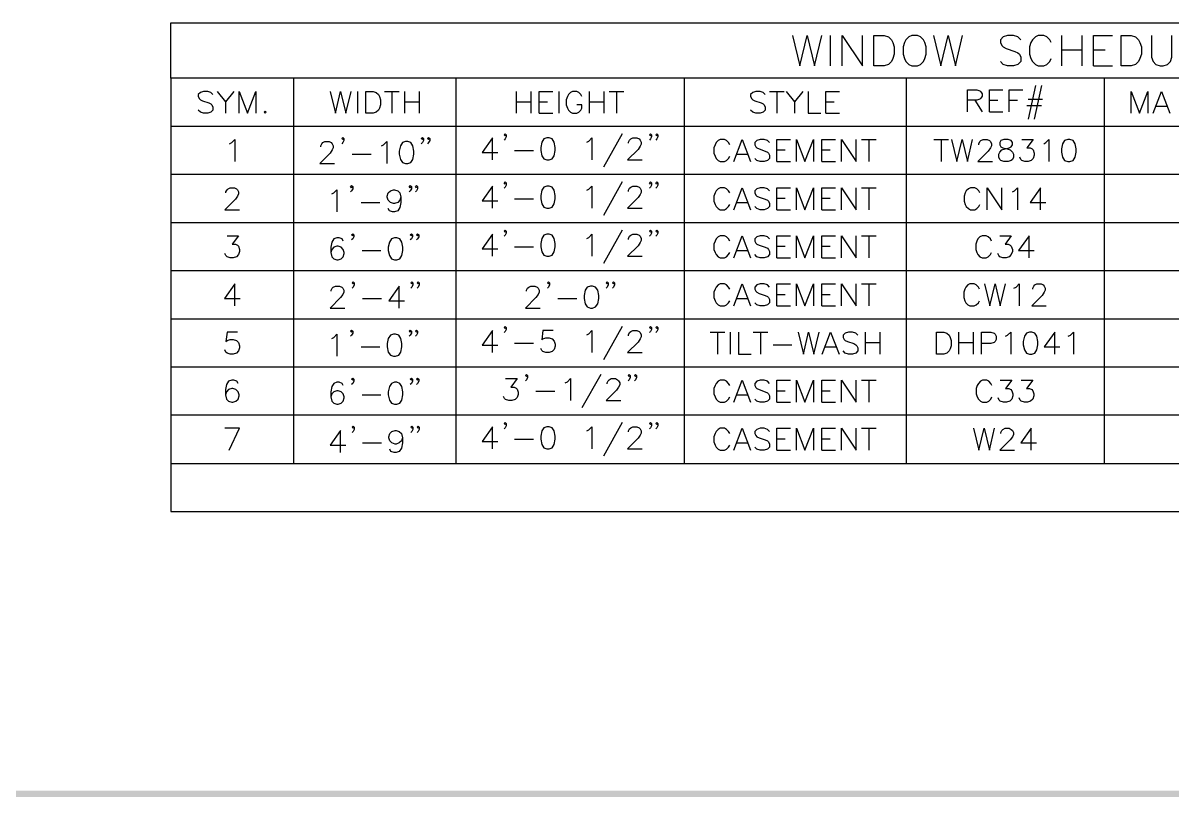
# Paper-space layout 'D-size Plot' of a CAD drawing. Extents: x 0 to 34.1, y 0 to 23.
# Drawn here: x 15.24 to 24.65, y -0.03 to 6.31 of the extents above; entities that cross this region are included whole.
import ezdxf
from ezdxf.xclip import XClip

# ---------------------------------------------------------------- set-up
doc = ezdxf.new("R2010")
doc.units = 0
doc.header["$XCLIPFRAME"] = 0
doc.layers.add('Text', color=7, linetype='Continuous')

# ---------------------------------------------------------------- blocks, each defined once
blk = doc.blocks.new('Viewport3')
at = {"linetype": 'Continuous', "lineweight": 25, "true_color": 0x000000}
blk.add_hatch(color=18, dxfattribs=at).paths.add_polyline_path([(-0.0005, 0.0251), (31.8516, 0.0251), (31.8516, -0.0257), (-0.0005, -0.0257)])
at = {"color": 18, "linetype": 'Continuous', "lineweight": 25, "true_color": 0x000000}
for p, q in [((21.8556, 6.2126), (21.8556, 5.9626)), ((23.749, 6.2126), (23.749, 5.9626)), ((23.9156, 6.2126), (23.9156, 5.9626)), ((23.749, 6.0935), (23.9156, 6.0935)), ((24.0106, 6.0935), (24.1056, 6.0935)), ((24.0106, 5.9626), (24.1656, 5.9626)), ((16.9697, 5.7543), (16.9014, 5.6685)), ((17.9822, 5.7543), (17.9822, 5.5743)), ((18.2047, 5.7543), (18.3247, 5.7543)), ((18.2647, 5.7543), (18.2647, 5.5743)), ((18.3681, 5.7543), (18.3681, 5.5743)), ((18.4881, 5.7543), (18.4881, 5.5743)), ((19.2814, 5.7543), (19.2814, 5.5743)), ((19.4014, 5.7543), (19.4014, 5.5743)), ((19.6331, 5.7543), (19.6331, 5.5743)), ((19.8814, 5.7543), (19.8814, 5.5743)), ((20.0014, 5.7543), (20.0014, 5.5743)), ((20.0447, 5.7543), (20.1647, 5.7543)), ((20.1047, 5.7543), (20.1047, 5.5743)), ((21.3573, 5.7543), (21.4773, 5.7543)), ((21.4173, 5.7543), (21.4173, 5.5743)), ((21.6314, 5.7543), (21.5623, 5.6685)), ((23.5348, 5.801), (23.4748, 5.5268)), ((23.5865, 5.801), (23.5265, 5.5268)), ((18.3681, 5.6685), (18.4881, 5.6685)), ((19.2814, 5.6685), (19.4014, 5.6685)), ((19.4706, 5.6685), (19.5389, 5.6685)), ((19.8814, 5.6685), (20.0014, 5.6685)), ((21.8198, 5.6685), (21.8881, 5.6685)), ((23.0381, 5.681), (23.0981, 5.5868)), ((23.1581, 5.681), (23.2265, 5.681)), ((23.3206, 5.681), (23.389, 5.681)), ((23.4748, 5.6893), (23.5948, 5.6893)), ((19.4706, 5.5743), (19.5814, 5.5743)), ((21.8198, 5.5743), (21.9314, 5.5743)), ((23.1581, 5.5868), (23.269, 5.5868)), ((23.4665, 5.6385), (23.5865, 5.6385)), ((24.5256, 5.6343), (24.6115, 5.6343)), ((20.1514, 5.4068), (19.9972, 5.1326)), ((21.4173, 5.2743), (21.4856, 5.2743)), ((21.7856, 5.2743), (21.8539, 5.2743)), ((22.1114, 5.3593), (22.2314, 5.3593)), ((22.1714, 5.3593), (22.1714, 5.1793)), ((22.7039, 5.3593), (22.8239, 5.3593)), ((22.7639, 5.3593), (22.7639, 5.1793)), ((17.9389, 5.2393), (18.0939, 5.2393)), ((19.2689, 5.2693), (19.4231, 5.2693)), ((21.0914, 5.2393), (21.1773, 5.2393)), ((21.4173, 5.1793), (21.5281, 5.1793)), ((21.7856, 5.1793), (21.8973, 5.1793)), ((20.1514, 5.0126), (19.9972, 4.7385)), ((22.1114, 4.9651), (22.2314, 4.9651)), ((22.1714, 4.9651), (22.1714, 4.7851)), ((18.0122, 4.8451), (18.1664, 4.8451)), ((19.2689, 4.8751), (19.4231, 4.8751)), ((21.0914, 4.8451), (21.1773, 4.8451)), ((21.4173, 4.8793), (21.4856, 4.8793)), ((21.7856, 4.8793), (21.8539, 4.8793)), ((21.4173, 4.7851), (21.5281, 4.7851)), ((21.7856, 4.7851), (21.8973, 4.7851)), ((20.1514, 4.6185), (19.9972, 4.3443)), ((22.1114, 4.571), (22.2314, 4.571)), ((22.1714, 4.571), (22.1714, 4.391)), ((18.0206, 4.451), (18.1747, 4.451)), ((19.2689, 4.481), (19.4231, 4.481)), ((21.0914, 4.451), (21.1773, 4.451)), ((21.4173, 4.4851), (21.4856, 4.4851)), ((21.7856, 4.4851), (21.8539, 4.4851)), ((21.4173, 4.391), (21.5281, 4.391)), ((21.7856, 4.391), (21.8973, 4.391)), ((22.1114, 4.1768), (22.2314, 4.1768)), ((22.1714, 4.1768), (22.1714, 3.9968)), ((18.0247, 4.0568), (18.1789, 4.0568)), ((19.6247, 4.0568), (19.7789, 4.0568)), ((21.0914, 4.0568), (21.1773, 4.0568)), ((21.4173, 4.091), (21.4856, 4.091)), ((21.7856, 4.091), (21.8539, 4.091)), ((21.4173, 3.9968), (21.5281, 3.9968)), ((21.7856, 3.9968), (21.8973, 3.9968)), ((20.1514, 3.8293), (19.9972, 3.5551)), ((20.8723, 3.7826), (20.9923, 3.7826)), ((20.9323, 3.7826), (20.9323, 3.6026)), ((21.0356, 3.7826), (21.0356, 3.6026)), ((21.2239, 3.7826), (21.3439, 3.7826)), ((21.2839, 3.7826), (21.2839, 3.6026)), ((22.1414, 3.7826), (22.1414, 3.6026)), ((22.2614, 3.7826), (22.2614, 3.6026)), ((22.9048, 3.7826), (22.9048, 3.6026)), ((23.0248, 3.7826), (23.0248, 3.6026)), ((19.2689, 3.6926), (19.4231, 3.6926)), ((21.3873, 3.6793), (21.5414, 3.6793)), ((22.1414, 3.6968), (22.2614, 3.6968)), ((22.9048, 3.6968), (23.0248, 3.6968)), ((18.0122, 3.6626), (18.1664, 3.6626)), ((21.8156, 3.6626), (21.9014, 3.6626)), ((19.9756, 3.4351), (19.8214, 3.161)), ((22.1114, 3.3885), (22.2314, 3.3885)), ((22.1714, 3.3885), (22.1714, 3.2085)), ((19.4447, 3.2985), (19.5989, 3.2985)), ((21.4173, 3.3026), (21.4856, 3.3026)), ((21.7856, 3.3026), (21.8539, 3.3026)), ((18.0206, 3.2685), (18.1747, 3.2685)), ((21.0914, 3.2685), (21.1773, 3.2685)), ((21.4173, 3.2085), (21.5281, 3.2085)), ((21.7856, 3.2085), (21.8973, 3.2085)), ((20.1514, 3.041), (19.9972, 2.7668)), ((22.1114, 2.9943), (22.2314, 2.9943)), ((22.1714, 2.9943), (22.1714, 2.8143)), ((18.0247, 2.8743), (18.1789, 2.8743)), ((19.2689, 2.9043), (19.4231, 2.9043)), ((21.0914, 2.8743), (21.1773, 2.8743)), ((21.4173, 2.9085), (21.4856, 2.9085)), ((21.7856, 2.9085), (21.8539, 2.9085)), ((21.4173, 2.8143), (21.5281, 2.8143)), ((21.7856, 2.8143), (21.8973, 2.8143)), ((16.4547, 2.7068), (17.4589, 2.7068)), ((16.4547, 2.7068), (16.4547, 2.3126)), ((17.4589, 2.7068), (18.7881, 2.7068)), ((18.7881, 2.7068), (20.6581, 2.7068)), ((20.6581, 2.7068), (22.4756, 2.7068)), ((22.4756, 2.7068), (24.0973, 2.7068)), ((24.0973, 2.7068), (26.5582, 2.7068)), ((16.4547, 2.3126), (17.4589, 2.3126)), ((17.4589, 2.3126), (18.7881, 2.3126)), ((18.7881, 2.3126), (20.6581, 2.3126)), ((20.6581, 2.3126), (22.4756, 2.3126)), ((22.4756, 2.3126), (24.0973, 2.3126)), ((24.0973, 2.3126), (26.5582, 2.3126))]:
    blk.add_line(p, q, dxfattribs=at)
for points in [[(16.4547, 5.861), (16.4547, 6.3143), (17.4589, 6.3143), (18.7881, 6.3143), (20.6581, 6.3143), (22.4756, 6.3143), (24.0973, 6.3143), (26.5582, 6.3143), (27.5382, 6.3143), (28.8682, 6.3143), (30.1974, 6.3143), (30.1974, 5.861)], [(21.5464, 6.2126), (21.6056, 5.9626), (21.6656, 6.2126), (21.7248, 5.9626), (21.7848, 6.2126)], [(21.9514, 5.9626), (21.9514, 6.2126), (22.1181, 5.9626), (22.1181, 6.2126)], [(22.2131, 5.9626), (22.2131, 6.2126), (22.2964, 6.2126), (22.3323, 6.201), (22.3556, 6.1768), (22.3681, 6.1535), (22.3798, 6.1176), (22.3798, 6.0576), (22.3681, 6.0226), (22.3556, 5.9985), (22.3323, 5.9743), (22.2964, 5.9626), (22.2131, 5.9626)], [(22.5223, 6.2126), (22.4989, 6.201), (22.4748, 6.1768), (22.4631, 6.1535), (22.4514, 6.1176), (22.4514, 6.0576), (22.4631, 6.0226), (22.4748, 5.9985), (22.4989, 5.9743), (22.5223, 5.9626), (22.5706, 5.9626), (22.5939, 5.9743), (22.6181, 5.9985), (22.6298, 6.0226), (22.6414, 6.0576), (22.6414, 6.1176), (22.6298, 6.1535), (22.6181, 6.1768), (22.5939, 6.201), (22.5706, 6.2126), (22.5223, 6.2126)], [(22.7014, 6.2126), (22.7606, 5.9626), (22.8206, 6.2126), (22.8798, 5.9626), (22.939, 6.2126)], [(23.4156, 6.1768), (23.3915, 6.201), (23.3556, 6.2126), (23.3081, 6.2126), (23.2723, 6.201), (23.249, 6.1768), (23.249, 6.1535), (23.2606, 6.1293), (23.2723, 6.1176), (23.2965, 6.106), (23.3681, 6.0818), (23.3915, 6.0701), (23.404, 6.0576), (23.4156, 6.0343), (23.4156, 5.9985), (23.3915, 5.9743), (23.3556, 5.9626), (23.3081, 5.9626), (23.2723, 5.9743), (23.249, 5.9985)], [(23.6656, 6.1535), (23.654, 6.1768), (23.6298, 6.201), (23.6056, 6.2126), (23.5581, 6.2126), (23.5348, 6.201), (23.5106, 6.1768), (23.499, 6.1535), (23.4873, 6.1176), (23.4873, 6.0576), (23.499, 6.0226), (23.5106, 5.9985), (23.5348, 5.9743), (23.5581, 5.9626), (23.6056, 5.9626), (23.6298, 5.9743), (23.654, 5.9985), (23.6656, 6.0226)], [(24.0106, 5.9626), (24.0106, 6.2126), (24.1656, 6.2126)], [(24.2373, 5.9626), (24.2373, 6.2126), (24.3206, 6.2126), (24.3556, 6.201), (24.3798, 6.1768), (24.3915, 6.1535), (24.404, 6.1176), (24.404, 6.0576), (24.3915, 6.0226), (24.3798, 5.9985), (24.3556, 5.9743), (24.3206, 5.9626), (24.2373, 5.9626)], [(24.4873, 6.2126), (24.4873, 6.0343), (24.499, 5.9985), (24.5223, 5.9743), (24.5581, 5.9626), (24.5823, 5.9626), (24.6181, 5.9743), (24.6415, 5.9985), (24.654, 6.0343), (24.654, 6.2126)], [(17.4589, 5.861), (16.4547, 5.861), (16.4547, 5.4668)], [(18.7881, 5.861), (17.4589, 5.861), (17.4589, 5.4668)], [(20.6581, 5.861), (18.7881, 5.861), (18.7881, 5.4668)], [(22.4756, 5.861), (20.6581, 5.861), (20.6581, 5.4668)], [(24.0973, 5.861), (22.4756, 5.861), (22.4756, 5.4668)], [(26.5582, 5.861), (24.0973, 5.861), (24.0973, 5.4668)], [(16.798, 5.7285), (16.7814, 5.7451), (16.7555, 5.7543), (16.7214, 5.7543), (16.6955, 5.7451), (16.678, 5.7285), (16.678, 5.711), (16.6872, 5.6943), (16.6955, 5.6851), (16.7122, 5.6768), (16.7639, 5.6593), (16.7814, 5.651), (16.7897, 5.6426), (16.798, 5.6251), (16.798, 5.5993), (16.7814, 5.5826), (16.7555, 5.5743), (16.7214, 5.5743), (16.6955, 5.5826), (16.678, 5.5993)], [(16.8322, 5.7543), (16.9014, 5.6685), (16.9014, 5.5743)], [(17.0122, 5.5743), (17.0122, 5.7543), (17.0814, 5.5743), (17.1497, 5.7543), (17.1497, 5.5743)], [(17.7589, 5.7543), (17.8022, 5.5743), (17.8447, 5.7543), (17.8881, 5.5743), (17.9306, 5.7543)], [(18.0506, 5.5743), (18.0506, 5.7543), (18.1106, 5.7543), (18.1364, 5.7451), (18.1539, 5.7285), (18.1622, 5.711), (18.1706, 5.6851), (18.1706, 5.6426), (18.1622, 5.6168), (18.1539, 5.5993), (18.1364, 5.5826), (18.1106, 5.5743), (18.0506, 5.5743)], [(19.4706, 5.5743), (19.4706, 5.7543), (19.5814, 5.7543)], [(19.8214, 5.711), (19.8131, 5.7285), (19.7956, 5.7451), (19.7789, 5.7543), (19.7447, 5.7543), (19.7272, 5.7451), (19.7106, 5.7285), (19.7014, 5.711), (19.6931, 5.6851), (19.6931, 5.6426), (19.7014, 5.6168), (19.7106, 5.5993), (19.7272, 5.5826), (19.7447, 5.5743), (19.7789, 5.5743), (19.7956, 5.5826), (19.8131, 5.5993), (19.8214, 5.6168), (19.8214, 5.6426), (19.7789, 5.6426)], [(21.3223, 5.7285), (21.3056, 5.7451), (21.2798, 5.7543), (21.2456, 5.7543), (21.2198, 5.7451), (21.2023, 5.7285), (21.2023, 5.711), (21.2114, 5.6943), (21.2198, 5.6851), (21.2373, 5.6768), (21.2881, 5.6593), (21.3056, 5.651), (21.3139, 5.6426), (21.3223, 5.6251), (21.3223, 5.5993), (21.3056, 5.5826), (21.2798, 5.5743), (21.2456, 5.5743), (21.2198, 5.5826), (21.2023, 5.5993)], [(21.4939, 5.7543), (21.5623, 5.6685), (21.5623, 5.5743)], [(21.6739, 5.7543), (21.6739, 5.5743), (21.7773, 5.5743)], [(21.8198, 5.5743), (21.8198, 5.7543), (21.9314, 5.7543)], [(22.9781, 5.5868), (22.9781, 5.7668), (23.0548, 5.7668), (23.0806, 5.7585), (23.089, 5.7493), (23.0981, 5.7326), (23.0981, 5.7151), (23.089, 5.6985), (23.0806, 5.6893), (23.0548, 5.681), (22.9781, 5.681)], [(23.1581, 5.5868), (23.1581, 5.7668), (23.269, 5.7668)], [(23.3206, 5.5868), (23.3206, 5.7668), (23.4323, 5.7668)], [(24.3206, 5.5743), (24.3206, 5.7543), (24.389, 5.5743), (24.4573, 5.7543), (24.4573, 5.5743)], [(24.5006, 5.5743), (24.569, 5.7543), (24.6373, 5.5743)], [(17.2272, 5.591), (17.218, 5.5826), (17.2272, 5.5743), (17.2355, 5.5826), (17.2272, 5.591)], [(17.4589, 5.4668), (16.4547, 5.4668), (16.4547, 5.0726)], [(18.7881, 5.4668), (17.4589, 5.4668), (17.4589, 5.0726)], [(20.6581, 5.4668), (18.7881, 5.4668), (18.7881, 5.0726)], [(22.4756, 5.4668), (20.6581, 5.4668), (20.6581, 5.0726)], [(24.0973, 5.4668), (22.4756, 5.4668), (22.4756, 5.0726)], [(26.5582, 5.4668), (24.0973, 5.4668), (24.0973, 5.0726)], [(17.8706, 5.3685), (17.8622, 5.3593), (17.8539, 5.3685), (17.8622, 5.3768), (17.8706, 5.3685), (17.8706, 5.351), (17.8622, 5.3343), (17.8539, 5.3251)], [(18.5222, 5.3685), (18.5139, 5.3593), (18.5047, 5.3685), (18.5139, 5.3768), (18.5222, 5.3685), (18.5222, 5.351), (18.5139, 5.3343), (18.5047, 5.3251)], [(18.5739, 5.3685), (18.5647, 5.3593), (18.5564, 5.3685), (18.5647, 5.3768), (18.5739, 5.3685), (18.5739, 5.351), (18.5647, 5.3343), (18.5564, 5.3251)], [(19.0889, 5.1926), (19.0889, 5.3726), (19.0031, 5.2526), (19.1314, 5.2526)], [(19.2006, 5.3985), (19.1914, 5.3893), (19.1831, 5.3985), (19.1914, 5.4068), (19.2006, 5.3985), (19.2006, 5.381), (19.1914, 5.3643), (19.1831, 5.3551)], [(19.5347, 5.3726), (19.5089, 5.3643), (19.4914, 5.3385), (19.4831, 5.2951), (19.4831, 5.2693), (19.4914, 5.2268), (19.5089, 5.201), (19.5347, 5.1926), (19.5514, 5.1926), (19.5772, 5.201), (19.5947, 5.2268), (19.6031, 5.2693), (19.6031, 5.2951), (19.5947, 5.3385), (19.5772, 5.3643), (19.5514, 5.3726), (19.5347, 5.3726)], [(19.8606, 5.3385), (19.8772, 5.3468), (19.9031, 5.3726), (19.9031, 5.1926)], [(20.2031, 5.3293), (20.2031, 5.3385), (20.2114, 5.3551), (20.2206, 5.3643), (20.2372, 5.3726), (20.2714, 5.3726), (20.2889, 5.3643), (20.2972, 5.3551), (20.3056, 5.3385), (20.3056, 5.321), (20.2972, 5.3043), (20.2806, 5.2785), (20.1947, 5.1926), (20.3147, 5.1926)], [(20.3914, 5.3985), (20.3831, 5.3893), (20.3747, 5.3985), (20.3831, 5.4068), (20.3914, 5.3985), (20.3914, 5.381), (20.3831, 5.3643), (20.3747, 5.3551)], [(20.4431, 5.3985), (20.4348, 5.3893), (20.4256, 5.3985), (20.4348, 5.4068), (20.4431, 5.3985), (20.4431, 5.381), (20.4348, 5.3643), (20.4256, 5.3551)], [(16.9355, 5.3251), (16.9522, 5.3343), (16.978, 5.3593), (16.978, 5.1793)], [(17.6822, 5.2993), (17.6822, 5.3085), (17.6905, 5.3251), (17.6989, 5.3343), (17.7164, 5.3426), (17.7505, 5.3426), (17.768, 5.3343), (17.7764, 5.3251), (17.7847, 5.3085), (17.7847, 5.291), (17.7764, 5.2743), (17.7589, 5.2485), (17.6739, 5.1626), (17.7939, 5.1626)], [(18.1789, 5.3085), (18.1964, 5.3168), (18.2222, 5.3426), (18.2222, 5.1626)], [(18.3764, 5.3426), (18.3506, 5.3343), (18.3339, 5.3085), (18.3247, 5.2651), (18.3247, 5.2393), (18.3339, 5.1968), (18.3506, 5.171), (18.3764, 5.1626), (18.3939, 5.1626), (18.4189, 5.171), (18.4364, 5.1968), (18.4447, 5.2393), (18.4447, 5.2651), (18.4364, 5.3085), (18.4189, 5.3343), (18.3939, 5.3426), (18.3764, 5.3426)], [(21.0314, 5.3168), (21.0223, 5.3343), (21.0056, 5.351), (20.9881, 5.3593), (20.9539, 5.3593), (20.9373, 5.351), (20.9198, 5.3343), (20.9114, 5.3168), (20.9023, 5.291), (20.9023, 5.2485), (20.9114, 5.2226), (20.9198, 5.2051), (20.9373, 5.1885), (20.9539, 5.1793), (20.9881, 5.1793), (21.0056, 5.1885), (21.0223, 5.2051), (21.0314, 5.2226)], [(21.0656, 5.1793), (21.1339, 5.3593), (21.2023, 5.1793)], [(21.3573, 5.3343), (21.3398, 5.351), (21.3139, 5.3593), (21.2798, 5.3593), (21.2539, 5.351), (21.2373, 5.3343), (21.2373, 5.3168), (21.2456, 5.2993), (21.2539, 5.291), (21.2714, 5.2826), (21.3223, 5.2651), (21.3398, 5.2568), (21.3481, 5.2485), (21.3573, 5.231), (21.3573, 5.2051), (21.3398, 5.1885), (21.3139, 5.1793), (21.2798, 5.1793), (21.2539, 5.1885), (21.2373, 5.2051)], [(21.4173, 5.1793), (21.4173, 5.3593), (21.5281, 5.3593)], [(21.5798, 5.1793), (21.5798, 5.3593), (21.6481, 5.1793), (21.7173, 5.3593), (21.7173, 5.1793)], [(21.7856, 5.1793), (21.7856, 5.3593), (21.8973, 5.3593)], [(21.9481, 5.1793), (21.9481, 5.3593), (22.0681, 5.1793), (22.0681, 5.3593)], [(22.8489, 5.3593), (22.8923, 5.1793), (22.9348, 5.3593), (22.9781, 5.1793), (23.0206, 5.3593)], [(23.0723, 5.3168), (23.0723, 5.3251), (23.0806, 5.3426), (23.089, 5.351), (23.1065, 5.3593), (23.1406, 5.3593), (23.1581, 5.351), (23.1665, 5.3426), (23.1748, 5.3251), (23.1748, 5.3085), (23.1665, 5.291), (23.149, 5.2651), (23.064, 5.1793), (23.184, 5.1793)], [(23.2781, 5.3593), (23.2523, 5.351), (23.244, 5.3343), (23.244, 5.3168), (23.2523, 5.2993), (23.269, 5.291), (23.304, 5.2826), (23.329, 5.2743), (23.3465, 5.2568), (23.3548, 5.2393), (23.3548, 5.2143), (23.3465, 5.1968), (23.3381, 5.1885), (23.3123, 5.1793), (23.2781, 5.1793), (23.2523, 5.1885), (23.244, 5.1968), (23.2348, 5.2143), (23.2348, 5.2393), (23.244, 5.2568), (23.2606, 5.2743), (23.2865, 5.2826), (23.3206, 5.291), (23.3381, 5.2993), (23.3465, 5.3168), (23.3465, 5.3343), (23.3381, 5.351), (23.3123, 5.3593), (23.2781, 5.3593)], [(23.424, 5.3593), (23.5181, 5.3593), (23.4665, 5.291), (23.4923, 5.291), (23.509, 5.2826), (23.5181, 5.2743), (23.5265, 5.2485), (23.5265, 5.231), (23.5181, 5.2051), (23.5006, 5.1885), (23.4748, 5.1793), (23.449, 5.1793), (23.424, 5.1885), (23.4148, 5.1968), (23.4065, 5.2143)], [(23.604, 5.3251), (23.6206, 5.3343), (23.6465, 5.3593), (23.6465, 5.1793)], [(23.8006, 5.3593), (23.7748, 5.351), (23.7581, 5.3251), (23.749, 5.2826), (23.749, 5.2568), (23.7581, 5.2143), (23.7748, 5.1885), (23.8006, 5.1793), (23.8181, 5.1793), (23.844, 5.1885), (23.8606, 5.2143), (23.869, 5.2568), (23.869, 5.2826), (23.8606, 5.3251), (23.844, 5.351), (23.8181, 5.3593), (23.8006, 5.3593)], [(17.4589, 5.0726), (16.4547, 5.0726), (16.4547, 4.6785)], [(18.7881, 5.0726), (17.4589, 5.0726), (17.4589, 4.6785)], [(20.6581, 5.0726), (18.7881, 5.0726), (18.7881, 4.6785)], [(19.2006, 5.0043), (19.1914, 4.9951), (19.1831, 5.0043), (19.1914, 5.0126), (19.2006, 5.0043), (19.2006, 4.9868), (19.1914, 4.9693), (19.1831, 4.961)], [(20.3914, 5.0043), (20.3831, 4.9951), (20.3747, 5.0043), (20.3831, 5.0126), (20.3914, 5.0043), (20.3914, 4.9868), (20.3831, 4.9693), (20.3747, 4.961)], [(20.4431, 5.0043), (20.4348, 4.9951), (20.4256, 5.0043), (20.4348, 5.0126), (20.4431, 5.0043), (20.4431, 4.9868), (20.4348, 4.9693), (20.4256, 4.961)], [(22.4756, 5.0726), (20.6581, 5.0726), (20.6581, 4.6785)], [(24.0973, 5.0726), (22.4756, 5.0726), (22.4756, 4.6785)], [(26.5582, 5.0726), (24.0973, 5.0726), (24.0973, 4.6785)], [(16.9055, 4.9226), (16.9055, 4.931), (16.9139, 4.9485), (16.9222, 4.9568), (16.9397, 4.9651), (16.9739, 4.9651), (16.9914, 4.9568), (16.9997, 4.9485), (17.008, 4.931), (17.008, 4.9143), (16.9997, 4.8968), (16.9822, 4.871), (16.8972, 4.7851), (17.0172, 4.7851)], [(17.7722, 4.9143), (17.7889, 4.9226), (17.8147, 4.9485), (17.8147, 4.7685)], [(17.9439, 4.9743), (17.9347, 4.9651), (17.9264, 4.9743), (17.9347, 4.9826), (17.9439, 4.9743), (17.9439, 4.9568), (17.9347, 4.9393), (17.9264, 4.931)], [(18.3381, 4.8885), (18.3289, 4.8626), (18.3122, 4.8451), (18.2864, 4.8368), (18.2781, 4.8368), (18.2522, 4.8451), (18.2347, 4.8626), (18.2264, 4.8885), (18.2264, 4.8968), (18.2347, 4.9226), (18.2522, 4.9393), (18.2781, 4.9485), (18.2864, 4.9485), (18.3122, 4.9393), (18.3289, 4.9226), (18.3381, 4.8885), (18.3381, 4.8451), (18.3289, 4.8026), (18.3122, 4.7768), (18.2864, 4.7685), (18.2689, 4.7685), (18.2439, 4.7768), (18.2347, 4.7943)], [(18.4239, 4.9743), (18.4147, 4.9651), (18.4064, 4.9743), (18.4147, 4.9826), (18.4239, 4.9743), (18.4239, 4.9568), (18.4147, 4.9393), (18.4064, 4.931)], [(18.4747, 4.9743), (18.4664, 4.9651), (18.4581, 4.9743), (18.4664, 4.9826), (18.4747, 4.9743), (18.4747, 4.9568), (18.4664, 4.9393), (18.4581, 4.931)], [(19.0889, 4.7985), (19.0889, 4.9785), (19.0031, 4.8585), (19.1314, 4.8585)], [(19.5347, 4.9785), (19.5089, 4.9693), (19.4914, 4.9443), (19.4831, 4.901), (19.4831, 4.8751), (19.4914, 4.8326), (19.5089, 4.8068), (19.5347, 4.7985), (19.5514, 4.7985), (19.5772, 4.8068), (19.5947, 4.8326), (19.6031, 4.8751), (19.6031, 4.901), (19.5947, 4.9443), (19.5772, 4.9693), (19.5514, 4.9785), (19.5347, 4.9785)], [(19.8606, 4.9443), (19.8772, 4.9526), (19.9031, 4.9785), (19.9031, 4.7985)], [(20.2031, 4.9351), (20.2031, 4.9443), (20.2114, 4.961), (20.2206, 4.9693), (20.2372, 4.9785), (20.2714, 4.9785), (20.2889, 4.9693), (20.2972, 4.961), (20.3056, 4.9443), (20.3056, 4.9268), (20.2972, 4.9093), (20.2806, 4.8843), (20.1947, 4.7985), (20.3147, 4.7985)], [(21.0314, 4.9226), (21.0223, 4.9393), (21.0056, 4.9568), (20.9881, 4.9651), (20.9539, 4.9651), (20.9373, 4.9568), (20.9198, 4.9393), (20.9114, 4.9226), (20.9023, 4.8968), (20.9023, 4.8543), (20.9114, 4.8285), (20.9198, 4.811), (20.9373, 4.7943), (20.9539, 4.7851), (20.9881, 4.7851), (21.0056, 4.7943), (21.0223, 4.811), (21.0314, 4.8285)], [(21.0656, 4.7851), (21.1339, 4.9651), (21.2023, 4.7851)], [(21.3573, 4.9393), (21.3398, 4.9568), (21.3139, 4.9651), (21.2798, 4.9651), (21.2539, 4.9568), (21.2373, 4.9393), (21.2373, 4.9226), (21.2456, 4.9051), (21.2539, 4.8968), (21.2714, 4.8885), (21.3223, 4.871), (21.3398, 4.8626), (21.3481, 4.8543), (21.3573, 4.8368), (21.3573, 4.811), (21.3398, 4.7943), (21.3139, 4.7851), (21.2798, 4.7851), (21.2539, 4.7943), (21.2373, 4.811)], [(21.4173, 4.7851), (21.4173, 4.9651), (21.5281, 4.9651)], [(21.5798, 4.7851), (21.5798, 4.9651), (21.6481, 4.7851), (21.7173, 4.9651), (21.7173, 4.7851)], [(21.7856, 4.7851), (21.7856, 4.9651), (21.8973, 4.9651)], [(21.9481, 4.7851), (21.9481, 4.9651), (22.0681, 4.7851), (22.0681, 4.9651)], [(23.0806, 4.9226), (23.0723, 4.9393), (23.0548, 4.9568), (23.0381, 4.9651), (23.004, 4.9651), (22.9865, 4.9568), (22.969, 4.9393), (22.9606, 4.9226), (22.9523, 4.8968), (22.9523, 4.8543), (22.9606, 4.8285), (22.969, 4.811), (22.9865, 4.7943), (23.004, 4.7851), (23.0381, 4.7851), (23.0548, 4.7943), (23.0723, 4.811), (23.0806, 4.8285)], [(23.1406, 4.7851), (23.1406, 4.9651), (23.2606, 4.7851), (23.2606, 4.9651)], [(23.3465, 4.931), (23.364, 4.9393), (23.389, 4.9651), (23.389, 4.7851)], [(23.5781, 4.7851), (23.5781, 4.9651), (23.4923, 4.8451), (23.6206, 4.8451)], [(17.4589, 4.6785), (16.4547, 4.6785), (16.4547, 4.2843)], [(18.7881, 4.6785), (17.4589, 4.6785), (17.4589, 4.2843)], [(20.6581, 4.6785), (18.7881, 4.6785), (18.7881, 4.2843)], [(19.2006, 4.6093), (19.1914, 4.601), (19.1831, 4.6093), (19.1914, 4.6185), (19.2006, 4.6093), (19.2006, 4.5926), (19.1914, 4.5751), (19.1831, 4.5668)], [(20.3914, 4.6093), (20.3831, 4.601), (20.3747, 4.6093), (20.3831, 4.6185), (20.3914, 4.6093), (20.3914, 4.5926), (20.3831, 4.5751), (20.3747, 4.5668)], [(20.4431, 4.6093), (20.4348, 4.601), (20.4256, 4.6093), (20.4348, 4.6185), (20.4431, 4.6093), (20.4431, 4.5926), (20.4348, 4.5751), (20.4256, 4.5668)], [(22.4756, 4.6785), (20.6581, 4.6785), (20.6581, 4.2843)], [(24.0973, 4.6785), (22.4756, 4.6785), (22.4756, 4.2843)], [(26.5582, 4.6785), (24.0973, 4.6785), (24.0973, 4.2843)], [(16.9139, 4.571), (17.008, 4.571), (16.9572, 4.5026), (16.9822, 4.5026), (16.9997, 4.4943), (17.008, 4.4851), (17.0172, 4.4593), (17.0172, 4.4426), (17.008, 4.4168), (16.9914, 4.3993), (16.9655, 4.391), (16.9397, 4.391), (16.9139, 4.3993), (16.9055, 4.4085), (16.8972, 4.4251)], [(17.8664, 4.5285), (17.8581, 4.5451), (17.8322, 4.5543), (17.8147, 4.5543), (17.7889, 4.5451), (17.7722, 4.5193), (17.7639, 4.4768), (17.7639, 4.4343), (17.7722, 4.3993), (17.7889, 4.3826), (17.8147, 4.3743), (17.8239, 4.3743), (17.8489, 4.3826), (17.8664, 4.3993), (17.8747, 4.4251), (17.8747, 4.4343), (17.8664, 4.4593), (17.8489, 4.4768), (17.8239, 4.4851), (17.8147, 4.4851), (17.7889, 4.4768), (17.7722, 4.4593), (17.7639, 4.4343)], [(17.9522, 4.5793), (17.9439, 4.571), (17.9347, 4.5793), (17.9439, 4.5885), (17.9522, 4.5793), (17.9522, 4.5626), (17.9439, 4.5451), (17.9347, 4.5368)], [(18.2864, 4.5543), (18.2606, 4.5451), (18.2439, 4.5193), (18.2347, 4.4768), (18.2347, 4.451), (18.2439, 4.4085), (18.2606, 4.3826), (18.2864, 4.3743), (18.3039, 4.3743), (18.3289, 4.3826), (18.3464, 4.4085), (18.3547, 4.451), (18.3547, 4.4768), (18.3464, 4.5193), (18.3289, 4.5451), (18.3039, 4.5543), (18.2864, 4.5543)], [(18.4322, 4.5793), (18.4239, 4.571), (18.4147, 4.5793), (18.4239, 4.5885), (18.4322, 4.5793), (18.4322, 4.5626), (18.4239, 4.5451), (18.4147, 4.5368)], [(18.4839, 4.5793), (18.4747, 4.571), (18.4664, 4.5793), (18.4747, 4.5885), (18.4839, 4.5793), (18.4839, 4.5626), (18.4747, 4.5451), (18.4664, 4.5368)], [(19.0889, 4.4043), (19.0889, 4.5843), (19.0031, 4.4643), (19.1314, 4.4643)], [(19.5347, 4.5843), (19.5089, 4.5751), (19.4914, 4.5493), (19.4831, 4.5068), (19.4831, 4.481), (19.4914, 4.4385), (19.5089, 4.4126), (19.5347, 4.4043), (19.5514, 4.4043), (19.5772, 4.4126), (19.5947, 4.4385), (19.6031, 4.481), (19.6031, 4.5068), (19.5947, 4.5493), (19.5772, 4.5751), (19.5514, 4.5843), (19.5347, 4.5843)], [(19.8606, 4.5493), (19.8772, 4.5585), (19.9031, 4.5843), (19.9031, 4.4043)], [(20.2031, 4.541), (20.2031, 4.5493), (20.2114, 4.5668), (20.2206, 4.5751), (20.2372, 4.5843), (20.2714, 4.5843), (20.2889, 4.5751), (20.2972, 4.5668), (20.3056, 4.5493), (20.3056, 4.5326), (20.2972, 4.5151), (20.2806, 4.4893), (20.1947, 4.4043), (20.3147, 4.4043)], [(21.0314, 4.5285), (21.0223, 4.5451), (21.0056, 4.5626), (20.9881, 4.571), (20.9539, 4.571), (20.9373, 4.5626), (20.9198, 4.5451), (20.9114, 4.5285), (20.9023, 4.5026), (20.9023, 4.4593), (20.9114, 4.4343), (20.9198, 4.4168), (20.9373, 4.3993), (20.9539, 4.391), (20.9881, 4.391), (21.0056, 4.3993), (21.0223, 4.4168), (21.0314, 4.4343)], [(21.0656, 4.391), (21.1339, 4.571), (21.2023, 4.391)], [(21.3573, 4.5451), (21.3398, 4.5626), (21.3139, 4.571), (21.2798, 4.571), (21.2539, 4.5626), (21.2373, 4.5451), (21.2373, 4.5285), (21.2456, 4.511), (21.2539, 4.5026), (21.2714, 4.4943), (21.3223, 4.4768), (21.3398, 4.4685), (21.3481, 4.4593), (21.3573, 4.4426), (21.3573, 4.4168), (21.3398, 4.3993), (21.3139, 4.391), (21.2798, 4.391), (21.2539, 4.3993), (21.2373, 4.4168)], [(21.4173, 4.391), (21.4173, 4.571), (21.5281, 4.571)], [(21.5798, 4.391), (21.5798, 4.571), (21.6481, 4.391), (21.7173, 4.571), (21.7173, 4.391)], [(21.7856, 4.391), (21.7856, 4.571), (21.8973, 4.571)], [(21.9481, 4.391), (21.9481, 4.571), (22.0681, 4.391), (22.0681, 4.571)], [(23.1748, 4.5285), (23.1665, 4.5451), (23.149, 4.5626), (23.1323, 4.571), (23.0981, 4.571), (23.0806, 4.5626), (23.064, 4.5451), (23.0548, 4.5285), (23.0465, 4.5026), (23.0465, 4.4593), (23.0548, 4.4343), (23.064, 4.4168), (23.0806, 4.3993), (23.0981, 4.391), (23.1323, 4.391), (23.149, 4.3993), (23.1665, 4.4168), (23.1748, 4.4343)], [(23.244, 4.571), (23.3381, 4.571), (23.2865, 4.5026), (23.3123, 4.5026), (23.329, 4.4943), (23.3381, 4.4851), (23.3465, 4.4593), (23.3465, 4.4426), (23.3381, 4.4168), (23.3206, 4.3993), (23.2948, 4.391), (23.269, 4.391), (23.244, 4.3993), (23.2348, 4.4085), (23.2265, 4.4251)], [(23.484, 4.391), (23.484, 4.571), (23.3981, 4.451), (23.5265, 4.451)], [(17.4589, 4.2843), (16.4547, 4.2843), (16.4547, 3.8893)], [(18.7881, 4.2843), (17.4589, 4.2843), (17.4589, 3.8893)], [(20.6581, 4.2843), (18.7881, 4.2843), (18.7881, 3.8893)], [(22.4756, 4.2843), (20.6581, 4.2843), (20.6581, 3.8893)], [(24.0973, 4.2843), (22.4756, 4.2843), (22.4756, 3.8893)], [(26.5582, 4.2843), (24.0973, 4.2843), (24.0973, 3.8893)], [(16.978, 3.9968), (16.978, 4.1768), (16.8922, 4.0568), (17.0214, 4.0568)], [(17.768, 4.1168), (17.768, 4.1251), (17.7764, 4.1426), (17.7847, 4.151), (17.8022, 4.1593), (17.8364, 4.1593), (17.8539, 4.151), (17.8622, 4.1426), (17.8706, 4.1251), (17.8706, 4.1085), (17.8622, 4.091), (17.8447, 4.0651), (17.7589, 3.9793), (17.8789, 3.9793)], [(17.9564, 4.1851), (17.9481, 4.1768), (17.9389, 4.1851), (17.9481, 4.1943), (17.9564, 4.1851), (17.9564, 4.1685), (17.9481, 4.151), (17.9389, 4.1426)], [(18.3247, 3.9793), (18.3247, 4.1593), (18.2389, 4.0393), (18.3681, 4.0393)], [(18.4364, 4.1851), (18.4281, 4.1768), (18.4189, 4.1851), (18.4281, 4.1943), (18.4364, 4.1851), (18.4364, 4.1685), (18.4281, 4.151), (18.4189, 4.1426)], [(18.4881, 4.1851), (18.4789, 4.1768), (18.4706, 4.1851), (18.4789, 4.1943), (18.4881, 4.1851), (18.4881, 4.1685), (18.4789, 4.151), (18.4706, 4.1426)], [(19.3672, 4.1168), (19.3672, 4.1251), (19.3756, 4.1426), (19.3847, 4.151), (19.4014, 4.1593), (19.4356, 4.1593), (19.4531, 4.151), (19.4614, 4.1426), (19.4706, 4.1251), (19.4706, 4.1085), (19.4614, 4.091), (19.4447, 4.0651), (19.3589, 3.9793), (19.4789, 3.9793)], [(19.5556, 4.1851), (19.5472, 4.1768), (19.5389, 4.1851), (19.5472, 4.1943), (19.5556, 4.1851), (19.5556, 4.1685), (19.5472, 4.151), (19.5389, 4.1426)], [(19.8906, 4.1593), (19.8647, 4.151), (19.8472, 4.1251), (19.8389, 4.0826), (19.8389, 4.0568), (19.8472, 4.0143), (19.8647, 3.9885), (19.8906, 3.9793), (19.9072, 3.9793), (19.9331, 3.9885), (19.9506, 4.0143), (19.9589, 4.0568), (19.9589, 4.0826), (19.9506, 4.1251), (19.9331, 4.151), (19.9072, 4.1593), (19.8906, 4.1593)], [(20.0356, 4.1851), (20.0272, 4.1768), (20.0189, 4.1851), (20.0272, 4.1943), (20.0356, 4.1851), (20.0356, 4.1685), (20.0272, 4.151), (20.0189, 4.1426)], [(20.0872, 4.1851), (20.0789, 4.1768), (20.0706, 4.1851), (20.0789, 4.1943), (20.0872, 4.1851), (20.0872, 4.1685), (20.0789, 4.151), (20.0706, 4.1426)], [(21.0314, 4.1343), (21.0223, 4.151), (21.0056, 4.1685), (20.9881, 4.1768), (20.9539, 4.1768), (20.9373, 4.1685), (20.9198, 4.151), (20.9114, 4.1343), (20.9023, 4.1085), (20.9023, 4.0651), (20.9114, 4.0393), (20.9198, 4.0226), (20.9373, 4.0051), (20.9539, 3.9968), (20.9881, 3.9968), (21.0056, 4.0051), (21.0223, 4.0226), (21.0314, 4.0393)], [(21.0656, 3.9968), (21.1339, 4.1768), (21.2023, 3.9968)], [(21.3573, 4.151), (21.3398, 4.1685), (21.3139, 4.1768), (21.2798, 4.1768), (21.2539, 4.1685), (21.2373, 4.151), (21.2373, 4.1343), (21.2456, 4.1168), (21.2539, 4.1085), (21.2714, 4.0993), (21.3223, 4.0826), (21.3398, 4.0743), (21.3481, 4.0651), (21.3573, 4.0485), (21.3573, 4.0226), (21.3398, 4.0051), (21.3139, 3.9968), (21.2798, 3.9968), (21.2539, 4.0051), (21.2373, 4.0226)], [(21.4173, 3.9968), (21.4173, 4.1768), (21.5281, 4.1768)], [(21.5798, 3.9968), (21.5798, 4.1768), (21.6481, 3.9968), (21.7173, 4.1768), (21.7173, 3.9968)], [(21.7856, 3.9968), (21.7856, 4.1768), (21.8973, 4.1768)], [(21.9481, 3.9968), (21.9481, 4.1768), (22.0681, 3.9968), (22.0681, 4.1768)], [(23.0765, 4.1343), (23.0681, 4.151), (23.0506, 4.1685), (23.034, 4.1768), (22.999, 4.1768), (22.9823, 4.1685), (22.9648, 4.151), (22.9565, 4.1343), (22.9481, 4.1085), (22.9481, 4.0651), (22.9565, 4.0393), (22.9648, 4.0226), (22.9823, 4.0051), (22.999, 3.9968), (23.034, 3.9968), (23.0506, 4.0051), (23.0681, 4.0226), (23.0765, 4.0393)], [(23.119, 4.1768), (23.1623, 3.9968), (23.2048, 4.1768), (23.2481, 3.9968), (23.2906, 4.1768)], [(23.359, 4.1426), (23.3765, 4.151), (23.4023, 4.1768), (23.4023, 3.9968)], [(23.514, 4.1343), (23.514, 4.1426), (23.5223, 4.1593), (23.5306, 4.1685), (23.5481, 4.1768), (23.5823, 4.1768), (23.599, 4.1685), (23.6081, 4.1593), (23.6165, 4.1426), (23.6165, 4.1251), (23.6081, 4.1085), (23.5906, 4.0826), (23.5048, 3.9968), (23.6248, 3.9968)], [(17.4589, 3.8893), (16.4547, 3.8893), (16.4547, 3.4951)], [(18.7881, 3.8893), (17.4589, 3.8893), (17.4589, 3.4951)], [(20.6581, 3.8893), (18.7881, 3.8893), (18.7881, 3.4951)], [(22.4756, 3.8893), (20.6581, 3.8893), (20.6581, 3.4951)], [(24.0973, 3.8893), (22.4756, 3.8893), (22.4756, 3.4951)], [(26.5582, 3.8893), (24.0973, 3.8893), (24.0973, 3.4951)], [(16.9997, 3.7826), (16.9139, 3.7826), (16.9055, 3.7051), (16.9139, 3.7143), (16.9397, 3.7226), (16.9655, 3.7226), (16.9914, 3.7143), (17.008, 3.6968), (17.0172, 3.671), (17.0172, 3.6543), (17.008, 3.6285), (16.9914, 3.611), (16.9655, 3.6026), (16.9397, 3.6026), (16.9139, 3.611), (16.9055, 3.6193), (16.8972, 3.6368)], [(17.7722, 3.731), (17.7889, 3.7393), (17.8147, 3.7651), (17.8147, 3.5851)], [(17.9439, 3.791), (17.9347, 3.7826), (17.9264, 3.791), (17.9347, 3.7993), (17.9439, 3.791), (17.9439, 3.7743), (17.9347, 3.7568), (17.9264, 3.7485)], [(18.2781, 3.7651), (18.2522, 3.7568), (18.2347, 3.731), (18.2264, 3.6885), (18.2264, 3.6626), (18.2347, 3.6193), (18.2522, 3.5943), (18.2781, 3.5851), (18.2947, 3.5851), (18.3206, 3.5943), (18.3381, 3.6193), (18.3464, 3.6626), (18.3464, 3.6885), (18.3381, 3.731), (18.3206, 3.7568), (18.2947, 3.7651), (18.2781, 3.7651)], [(18.4239, 3.791), (18.4147, 3.7826), (18.4064, 3.791), (18.4147, 3.7993), (18.4239, 3.791), (18.4239, 3.7743), (18.4147, 3.7568), (18.4064, 3.7485)], [(18.4747, 3.791), (18.4664, 3.7826), (18.4581, 3.791), (18.4664, 3.7993), (18.4747, 3.791), (18.4747, 3.7743), (18.4664, 3.7568), (18.4581, 3.7485)], [(19.0889, 3.6151), (19.0889, 3.7951), (19.0031, 3.6751), (19.1314, 3.6751)], [(19.2006, 3.821), (19.1914, 3.8126), (19.1831, 3.821), (19.1914, 3.8293), (19.2006, 3.821), (19.2006, 3.8043), (19.1914, 3.7868), (19.1831, 3.7785)], [(19.5856, 3.7951), (19.5006, 3.7951), (19.4914, 3.7185), (19.5006, 3.7268), (19.5256, 3.7351), (19.5514, 3.7351), (19.5772, 3.7268), (19.5947, 3.7093), (19.6031, 3.6843), (19.6031, 3.6668), (19.5947, 3.641), (19.5772, 3.6243), (19.5514, 3.6151), (19.5256, 3.6151), (19.5006, 3.6243), (19.4914, 3.6326), (19.4831, 3.6493)], [(19.8606, 3.761), (19.8772, 3.7693), (19.9031, 3.7951), (19.9031, 3.6151)], [(20.2031, 3.7526), (20.2031, 3.761), (20.2114, 3.7785), (20.2206, 3.7868), (20.2372, 3.7951), (20.2714, 3.7951), (20.2889, 3.7868), (20.2972, 3.7785), (20.3056, 3.761), (20.3056, 3.7443), (20.2972, 3.7268), (20.2806, 3.701), (20.1947, 3.6151), (20.3147, 3.6151)], [(20.3914, 3.821), (20.3831, 3.8126), (20.3747, 3.821), (20.3831, 3.8293), (20.3914, 3.821), (20.3914, 3.8043), (20.3831, 3.7868), (20.3747, 3.7785)], [(20.4431, 3.821), (20.4348, 3.8126), (20.4256, 3.821), (20.4348, 3.8293), (20.4431, 3.821), (20.4431, 3.8043), (20.4348, 3.7868), (20.4256, 3.7785)], [(21.1039, 3.7826), (21.1039, 3.6026), (21.2073, 3.6026)], [(21.5923, 3.7826), (21.6356, 3.6026), (21.6781, 3.7826), (21.7214, 3.6026), (21.7639, 3.7826)], [(21.7898, 3.6026), (21.8581, 3.7826), (21.9273, 3.6026)], [(22.0814, 3.7568), (22.0639, 3.7743), (22.0381, 3.7826), (22.0039, 3.7826), (21.9781, 3.7743), (21.9614, 3.7568), (21.9614, 3.7393), (21.9698, 3.7226), (21.9781, 3.7143), (21.9956, 3.7051), (22.0473, 3.6885), (22.0639, 3.6793), (22.0723, 3.671), (22.0814, 3.6543), (22.0814, 3.6285), (22.0639, 3.611), (22.0381, 3.6026), (22.0039, 3.6026), (21.9781, 3.611), (21.9614, 3.6285)], [(22.7248, 3.6026), (22.7248, 3.7826), (22.7848, 3.7826), (22.8106, 3.7743), (22.8281, 3.7568), (22.8364, 3.7393), (22.8448, 3.7143), (22.8448, 3.671), (22.8364, 3.6451), (22.8281, 3.6285), (22.8106, 3.611), (22.7848, 3.6026), (22.7248, 3.6026)], [(23.094, 3.6026), (23.094, 3.7826), (23.1706, 3.7826), (23.1965, 3.7743), (23.2048, 3.7651), (23.214, 3.7485), (23.214, 3.7226), (23.2048, 3.7051), (23.1965, 3.6968), (23.1706, 3.6885), (23.094, 3.6885)], [(23.2906, 3.7485), (23.3081, 3.7568), (23.334, 3.7826), (23.334, 3.6026)], [(23.4881, 3.7826), (23.4623, 3.7743), (23.4448, 3.7485), (23.4365, 3.7051), (23.4365, 3.6793), (23.4448, 3.6368), (23.4623, 3.611), (23.4881, 3.6026), (23.5048, 3.6026), (23.5306, 3.611), (23.5481, 3.6368), (23.5565, 3.6793), (23.5565, 3.7051), (23.5481, 3.7485), (23.5306, 3.7743), (23.5048, 3.7826), (23.4881, 3.7826)], [(23.694, 3.6026), (23.694, 3.7826), (23.6081, 3.6626), (23.7365, 3.6626)], [(23.8048, 3.7485), (23.8223, 3.7568), (23.8481, 3.7826), (23.8481, 3.6026)], [(17.4589, 3.4951), (16.4547, 3.4951), (16.4547, 3.101)], [(18.7881, 3.4951), (17.4589, 3.4951), (17.4589, 3.101)], [(20.6581, 3.4951), (18.7881, 3.4951), (18.7881, 3.101)], [(22.4756, 3.4951), (20.6581, 3.4951), (20.6581, 3.101)], [(24.0973, 3.4951), (22.4756, 3.4951), (22.4756, 3.101)], [(26.5582, 3.4951), (24.0973, 3.4951), (24.0973, 3.101)], [(17.0039, 3.3626), (16.9955, 3.3793), (16.9697, 3.3885), (16.9522, 3.3885), (16.9272, 3.3793), (16.9097, 3.3543), (16.9014, 3.311), (16.9014, 3.2685), (16.9097, 3.2343), (16.9272, 3.2168), (16.9522, 3.2085), (16.9614, 3.2085), (16.9872, 3.2168), (17.0039, 3.2343), (17.0122, 3.2593), (17.0122, 3.2685), (17.0039, 3.2943), (16.9872, 3.311), (16.9614, 3.3193), (16.9522, 3.3193), (16.9272, 3.311), (16.9097, 3.2943), (16.9014, 3.2685)], [(17.9522, 3.3968), (17.9439, 3.3885), (17.9347, 3.3968), (17.9439, 3.4051), (17.9522, 3.3968), (17.9522, 3.3793), (17.9439, 3.3626), (17.9347, 3.3543)], [(18.4322, 3.3968), (18.4239, 3.3885), (18.4147, 3.3968), (18.4239, 3.4051), (18.4322, 3.3968), (18.4322, 3.3793), (18.4239, 3.3626), (18.4147, 3.3543)], [(18.4839, 3.3968), (18.4747, 3.3885), (18.4664, 3.3968), (18.4747, 3.4051), (18.4839, 3.3968), (18.4839, 3.3793), (18.4747, 3.3626), (18.4664, 3.3543)], [(19.1956, 3.401), (19.2906, 3.401), (19.2389, 3.3326), (19.2647, 3.3326), (19.2814, 3.3243), (19.2906, 3.3151), (19.2989, 3.2893), (19.2989, 3.2726), (19.2906, 3.2468), (19.2731, 3.2293), (19.2472, 3.221), (19.2214, 3.221), (19.1956, 3.2293), (19.1872, 3.2385), (19.1789, 3.2551)], [(19.3756, 3.4268), (19.3672, 3.4185), (19.3589, 3.4268), (19.3672, 3.4351), (19.3756, 3.4268), (19.3756, 3.4093), (19.3672, 3.3926), (19.3589, 3.3843)], [(19.6847, 3.3668), (19.7014, 3.3751), (19.7272, 3.401), (19.7272, 3.221)], [(20.0272, 3.3585), (20.0272, 3.3668), (20.0356, 3.3843), (20.0447, 3.3926), (20.0614, 3.401), (20.0956, 3.401), (20.1131, 3.3926), (20.1214, 3.3843), (20.1306, 3.3668), (20.1306, 3.3493), (20.1214, 3.3326), (20.1047, 3.3068), (20.0189, 3.221), (20.1389, 3.221)], [(20.2156, 3.4268), (20.2072, 3.4185), (20.1989, 3.4268), (20.2072, 3.4351), (20.2156, 3.4268), (20.2156, 3.4093), (20.2072, 3.3926), (20.1989, 3.3843)], [(20.2672, 3.4268), (20.2589, 3.4185), (20.2506, 3.4268), (20.2589, 3.4351), (20.2672, 3.4268), (20.2672, 3.4093), (20.2589, 3.3926), (20.2506, 3.3843)], [(21.0314, 3.3451), (21.0223, 3.3626), (21.0056, 3.3793), (20.9881, 3.3885), (20.9539, 3.3885), (20.9373, 3.3793), (20.9198, 3.3626), (20.9114, 3.3451), (20.9023, 3.3193), (20.9023, 3.2768), (20.9114, 3.251), (20.9198, 3.2343), (20.9373, 3.2168), (20.9539, 3.2085), (20.9881, 3.2085), (21.0056, 3.2168), (21.0223, 3.2343), (21.0314, 3.251)], [(21.0656, 3.2085), (21.1339, 3.3885), (21.2023, 3.2085)], [(21.3573, 3.3626), (21.3398, 3.3793), (21.3139, 3.3885), (21.2798, 3.3885), (21.2539, 3.3793), (21.2373, 3.3626), (21.2373, 3.3451), (21.2456, 3.3285), (21.2539, 3.3193), (21.2714, 3.311), (21.3223, 3.2943), (21.3398, 3.2851), (21.3481, 3.2768), (21.3573, 3.2593), (21.3573, 3.2343), (21.3398, 3.2168), (21.3139, 3.2085), (21.2798, 3.2085), (21.2539, 3.2168), (21.2373, 3.2343)], [(21.4173, 3.2085), (21.4173, 3.3885), (21.5281, 3.3885)], [(21.5798, 3.2085), (21.5798, 3.3885), (21.6481, 3.2085), (21.7173, 3.3885), (21.7173, 3.2085)], [(21.7856, 3.2085), (21.7856, 3.3885), (21.8973, 3.3885)], [(21.9481, 3.2085), (21.9481, 3.3885), (22.0681, 3.2085), (22.0681, 3.3885)], [(23.179, 3.3451), (23.1706, 3.3626), (23.154, 3.3793), (23.1365, 3.3885), (23.1023, 3.3885), (23.0848, 3.3793), (23.0681, 3.3626), (23.059, 3.3451), (23.0506, 3.3193), (23.0506, 3.2768), (23.059, 3.251), (23.0681, 3.2343), (23.0848, 3.2168), (23.1023, 3.2085), (23.1365, 3.2085), (23.154, 3.2168), (23.1706, 3.2343), (23.179, 3.251)], [(23.2481, 3.3885), (23.3423, 3.3885), (23.2906, 3.3193), (23.3165, 3.3193), (23.334, 3.311), (23.3423, 3.3026), (23.3506, 3.2768), (23.3506, 3.2593), (23.3423, 3.2343), (23.3248, 3.2168), (23.299, 3.2085), (23.274, 3.2085), (23.2481, 3.2168), (23.239, 3.2251), (23.2306, 3.2426)], [(23.419, 3.3885), (23.514, 3.3885), (23.4623, 3.3193), (23.4881, 3.3193), (23.5048, 3.311), (23.514, 3.3026), (23.5223, 3.2768), (23.5223, 3.2593), (23.514, 3.2343), (23.4965, 3.2168), (23.4706, 3.2085), (23.4448, 3.2085), (23.419, 3.2168), (23.4106, 3.2251), (23.4023, 3.2426)], [(17.8664, 3.3451), (17.8581, 3.3626), (17.8322, 3.371), (17.8147, 3.371), (17.7889, 3.3626), (17.7722, 3.3368), (17.7639, 3.2943), (17.7639, 3.251), (17.7722, 3.2168), (17.7889, 3.1993), (17.8147, 3.191), (17.8239, 3.191), (17.8489, 3.1993), (17.8664, 3.2168), (17.8747, 3.2426), (17.8747, 3.251), (17.8664, 3.2768), (17.8489, 3.2943), (17.8239, 3.3026), (17.8147, 3.3026), (17.7889, 3.2943), (17.7722, 3.2768), (17.7639, 3.251)], [(18.2864, 3.371), (18.2606, 3.3626), (18.2439, 3.3368), (18.2347, 3.2943), (18.2347, 3.2685), (18.2439, 3.2251), (18.2606, 3.1993), (18.2864, 3.191), (18.3039, 3.191), (18.3289, 3.1993), (18.3464, 3.2251), (18.3547, 3.2685), (18.3547, 3.2943), (18.3464, 3.3368), (18.3289, 3.3626), (18.3039, 3.371), (18.2864, 3.371)], [(17.4589, 3.101), (16.4547, 3.101), (16.4547, 2.7068)], [(18.7881, 3.101), (17.4589, 3.101), (17.4589, 2.7068)], [(20.6581, 3.101), (18.7881, 3.101), (18.7881, 2.7068)], [(19.2006, 3.0326), (19.1914, 3.0243), (19.1831, 3.0326), (19.1914, 3.041), (19.2006, 3.0326), (19.2006, 3.0151), (19.1914, 2.9985), (19.1831, 2.9893)], [(20.3914, 3.0326), (20.3831, 3.0243), (20.3747, 3.0326), (20.3831, 3.041), (20.3914, 3.0326), (20.3914, 3.0151), (20.3831, 2.9985), (20.3747, 2.9893)], [(20.4431, 3.0326), (20.4348, 3.0243), (20.4256, 3.0326), (20.4348, 3.041), (20.4431, 3.0326), (20.4431, 3.0151), (20.4348, 2.9985), (20.4256, 2.9893)], [(22.4756, 3.101), (20.6581, 3.101), (20.6581, 2.7068)], [(24.0973, 3.101), (22.4756, 3.101), (22.4756, 2.7068)], [(26.5582, 3.101), (24.0973, 3.101), (24.0973, 2.7068)], [(16.9314, 2.8143), (17.0172, 2.9943), (16.8972, 2.9943)], [(17.8447, 2.7968), (17.8447, 2.9768), (17.7589, 2.8568), (17.8881, 2.8568)], [(17.9564, 3.0026), (17.9481, 2.9943), (17.9389, 3.0026), (17.9481, 3.011), (17.9564, 3.0026), (17.9564, 2.9851), (17.9481, 2.9685), (17.9389, 2.9593)], [(18.3506, 2.9168), (18.3422, 2.891), (18.3247, 2.8743), (18.2989, 2.8651), (18.2906, 2.8651), (18.2647, 2.8743), (18.2481, 2.891), (18.2389, 2.9168), (18.2389, 2.9251), (18.2481, 2.951), (18.2647, 2.9685), (18.2906, 2.9768), (18.2989, 2.9768), (18.3247, 2.9685), (18.3422, 2.951), (18.3506, 2.9168), (18.3506, 2.8743), (18.3422, 2.831), (18.3247, 2.8051), (18.2989, 2.7968), (18.2822, 2.7968), (18.2564, 2.8051), (18.2481, 2.8226)], [(18.4364, 3.0026), (18.4281, 2.9943), (18.4189, 3.0026), (18.4281, 3.011), (18.4364, 3.0026), (18.4364, 2.9851), (18.4281, 2.9685), (18.4189, 2.9593)], [(18.4881, 3.0026), (18.4789, 2.9943), (18.4706, 3.0026), (18.4789, 3.011), (18.4881, 3.0026), (18.4881, 2.9851), (18.4789, 2.9685), (18.4706, 2.9593)], [(19.0889, 2.8268), (19.0889, 3.0068), (19.0031, 2.8868), (19.1314, 2.8868)], [(19.5347, 3.0068), (19.5089, 2.9985), (19.4914, 2.9726), (19.4831, 2.9293), (19.4831, 2.9043), (19.4914, 2.861), (19.5089, 2.8351), (19.5347, 2.8268), (19.5514, 2.8268), (19.5772, 2.8351), (19.5947, 2.861), (19.6031, 2.9043), (19.6031, 2.9293), (19.5947, 2.9726), (19.5772, 2.9985), (19.5514, 3.0068), (19.5347, 3.0068)], [(19.8606, 2.9726), (19.8772, 2.981), (19.9031, 3.0068), (19.9031, 2.8268)], [(20.2031, 2.9643), (20.2031, 2.9726), (20.2114, 2.9893), (20.2206, 2.9985), (20.2372, 3.0068), (20.2714, 3.0068), (20.2889, 2.9985), (20.2972, 2.9893), (20.3056, 2.9726), (20.3056, 2.9551), (20.2972, 2.9385), (20.2806, 2.9126), (20.1947, 2.8268), (20.3147, 2.8268)], [(21.0314, 2.951), (21.0223, 2.9685), (21.0056, 2.9851), (20.9881, 2.9943), (20.9539, 2.9943), (20.9373, 2.9851), (20.9198, 2.9685), (20.9114, 2.951), (20.9023, 2.9251), (20.9023, 2.8826), (20.9114, 2.8568), (20.9198, 2.8393), (20.9373, 2.8226), (20.9539, 2.8143), (20.9881, 2.8143), (21.0056, 2.8226), (21.0223, 2.8393), (21.0314, 2.8568)], [(21.0656, 2.8143), (21.1339, 2.9943), (21.2023, 2.8143)], [(21.3573, 2.9685), (21.3398, 2.9851), (21.3139, 2.9943), (21.2798, 2.9943), (21.2539, 2.9851), (21.2373, 2.9685), (21.2373, 2.951), (21.2456, 2.9343), (21.2539, 2.9251), (21.2714, 2.9168), (21.3223, 2.8993), (21.3398, 2.891), (21.3481, 2.8826), (21.3573, 2.8651), (21.3573, 2.8393), (21.3398, 2.8226), (21.3139, 2.8143), (21.2798, 2.8143), (21.2539, 2.8226), (21.2373, 2.8393)], [(21.4173, 2.8143), (21.4173, 2.9943), (21.5281, 2.9943)], [(21.5798, 2.8143), (21.5798, 2.9943), (21.6481, 2.8143), (21.7173, 2.9943), (21.7173, 2.8143)], [(21.7856, 2.8143), (21.7856, 2.9943), (21.8973, 2.9943)], [(21.9481, 2.8143), (21.9481, 2.9943), (22.0681, 2.8143), (22.0681, 2.9943)], [(23.029, 2.9943), (23.0723, 2.8143), (23.1148, 2.9943), (23.1581, 2.8143), (23.2006, 2.9943)], [(23.2523, 2.951), (23.2523, 2.9593), (23.2606, 2.9768), (23.269, 2.9851), (23.2865, 2.9943), (23.3206, 2.9943), (23.3381, 2.9851), (23.3465, 2.9768), (23.3548, 2.9593), (23.3548, 2.9426), (23.3465, 2.9251), (23.329, 2.8993), (23.244, 2.8143), (23.364, 2.8143)], [(23.5006, 2.8143), (23.5006, 2.9943), (23.4148, 2.8743), (23.544, 2.8743)]]:
    blk.add_lwpolyline(points, dxfattribs=at)

psp = doc.layouts.new('D-size Plot')

# ---------------------------------------------------------------- block references
at = {"layer": 'Text', "color": 7, "linetype": 'Continuous', "lineweight": 25}
ref = psp.add_blockref('Viewport3', (0, 0), dxfattribs=at)
XClip(ref).set_block_clipping_path([(-0.0271844795, -0.0273917144), (35.5166152211, 23.1227052768)])

doc.saveas('drawing.dxf')
